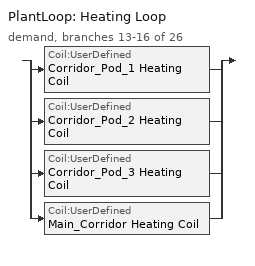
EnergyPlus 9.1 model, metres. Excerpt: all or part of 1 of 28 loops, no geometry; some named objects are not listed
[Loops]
PlantLoop 'Heating Loop'
 demand, branches 13-16 of 26: split
  | Coil:UserDefined 'Corridor_Pod_1 Heating Coil'
  | Coil:UserDefined 'Corridor_Pod_2 Heating Coil'
  | Coil:UserDefined 'Corridor_Pod_3 Heating Coil'
  | Coil:UserDefined 'Main_Corridor Heating Coil'
[EnergyManagementSystem:Sensor] Output:Variable or Output:Meter=System Node Temperature
Name | Output:Variable or Output:Meter Index Key
Corridor_Pod_1_HWCoil_Water_Tout_internal | Corridor_Pod_1 AHU Water to Air Heat Pump Source Side2 Outlet Node
Corridor_Pod_2_HWCoil_Water_Tout_internal | Corridor_Pod_2 AHU Water to Air Heat Pump Source Side2 Outlet Node
Corridor_Pod_3_HWCoil_Water_Tout_internal | Corridor_Pod_3 AHU Water to Air Heat Pump Source Side2 Outlet Node
Main_Corridor_HWCoil_Water_Tout_internal | Main_Corridor AHU Water to Air Heat Pump Source Side2 Outlet Node
[EnergyManagementSystem:Actuator]
Name | Actuated Component Unique | Actuated Component Type | Actuated Component Control Type
Corridor_Pod_1_HWcoil_Mdot_Min | Corridor_Pod_1 Heating Coil | Plant Connection | Minimum Mass Flow Rate
Corridor_Pod_1_HWcoil_Mdot_Max | Corridor_Pod_1 Heating Coil | Plant Connection | Maximum Mass Flow Rate
Corridor_Pod_1_HWcoil_Water_Tout | Corridor_Pod_1 Heating Coil | Plant Connection | Outlet Temperature
Corridor_Pod_1_HWcoil_Water_MdotRequest; Corridor_Pod_1_HWcoil_Water_DesignVdot | Corridor_Pod_1 Heating Coil | Plant Connection | Design Volume Flow Rate
Corridor_Pod_1_HWcoil_Air_Tout | Corridor_Pod_1 Heating Coil | Air Connection 1 | Outlet Temperature
Corridor_Pod_1_HWcoil_Air_Wout | Corridor_Pod_1 Heating Coil | Air Connection 1 | Outlet Humidity Ratio
Corridor_Pod_1_HWcoil_Air_MdotOut | Corridor_Pod_1 Heating Coil | Air Connection 1 | Mass Flow Rate
Corridor_Pod_2_HWcoil_Mdot_Min | Corridor_Pod_2 Heating Coil | Plant Connection | Minimum Mass Flow Rate
Corridor_Pod_2_HWcoil_Mdot_Max | Corridor_Pod_2 Heating Coil | Plant Connection | Maximum Mass Flow Rate
Corridor_Pod_2_HWcoil_Water_Tout | Corridor_Pod_2 Heating Coil | Plant Connection | Outlet Temperature
Corridor_Pod_2_HWcoil_Water_MdotRequest; Corridor_Pod_2_HWcoil_Water_DesignVdot | Corridor_Pod_2 Heating Coil | Plant Connection | Design Volume Flow Rate
Corridor_Pod_2_HWcoil_Air_Tout | Corridor_Pod_2 Heating Coil | Air Connection 1 | Outlet Temperature
Corridor_Pod_2_HWcoil_Air_Wout | Corridor_Pod_2 Heating Coil | Air Connection 1 | Outlet Humidity Ratio
Corridor_Pod_2_HWcoil_Air_MdotOut | Corridor_Pod_2 Heating Coil | Air Connection 1 | Mass Flow Rate
Corridor_Pod_3_HWcoil_Mdot_Min | Corridor_Pod_3 Heating Coil | Plant Connection | Minimum Mass Flow Rate
Corridor_Pod_3_HWcoil_Mdot_Max | Corridor_Pod_3 Heating Coil | Plant Connection | Maximum Mass Flow Rate
Corridor_Pod_3_HWcoil_Water_Tout | Corridor_Pod_3 Heating Coil | Plant Connection | Outlet Temperature
Corridor_Pod_3_HWcoil_Water_MdotRequest; Corridor_Pod_3_HWcoil_Water_DesignVdot | Corridor_Pod_3 Heating Coil | Plant Connection | Design Volume Flow Rate
Corridor_Pod_3_HWcoil_Air_Tout | Corridor_Pod_3 Heating Coil | Air Connection 1 | Outlet Temperature
Corridor_Pod_3_HWcoil_Air_Wout | Corridor_Pod_3 Heating Coil | Air Connection 1 | Outlet Humidity Ratio
Corridor_Pod_3_HWcoil_Air_MdotOut | Corridor_Pod_3 Heating Coil | Air Connection 1 | Mass Flow Rate
Main_Corridor_HWcoil_Mdot_Min | Main_Corridor Heating Coil | Plant Connection | Minimum Mass Flow Rate
Main_Corridor_HWcoil_Mdot_Max | Main_Corridor Heating Coil | Plant Connection | Maximum Mass Flow Rate
Main_Corridor_HWcoil_Water_Tout | Main_Corridor Heating Coil | Plant Connection | Outlet Temperature
Main_Corridor_HWcoil_Water_MdotRequest; Main_Corridor_HWcoil_Water_DesignVdot | Main_Corridor Heating Coil | Plant Connection | Design Volume Flow Rate
Main_Corridor_HWcoil_Air_Tout | Main_Corridor Heating Coil | Air Connection 1 | Outlet Temperature
Main_Corridor_HWcoil_Air_Wout | Main_Corridor Heating Coil | Air Connection 1 | Outlet Humidity Ratio
Main_Corridor_HWcoil_Air_MdotOut | Main_Corridor Heating Coil | Air Connection 1 | Mass Flow Rate
[EnergyManagementSystem:ProgramCallingManager]
Corridor_Pod_1 Heating Coil Model Program Manager: UserDefinedComponentModel; Corridor_Pod_1_HWCoil_ModelInput; Corridor_Pod_1_HW_Coil_Sim_Model; Corridor_Pod_1_HWCoil_ModelOuput
Corridor_Pod_1 Heating Coil Init Program Manager: BeginNewEnvironment; Corridor_Pod_1_H_InitSimpleCoilModel
Corridor_Pod_2 Heating Coil Model Program Manager: UserDefinedComponentModel; Corridor_Pod_2_HWCoil_ModelInput; Corridor_Pod_2_HW_Coil_Sim_Model; Corridor_Pod_2_HWCoil_ModelOuput
Corridor_Pod_2 Heating Coil Init Program Manager: BeginNewEnvironment; Corridor_Pod_2_H_InitSimpleCoilModel
Corridor_Pod_3 Heating Coil Model Program Manager: UserDefinedComponentModel; Corridor_Pod_3_HWCoil_ModelInput; Corridor_Pod_3_HW_Coil_Sim_Model; Corridor_Pod_3_HWCoil_ModelOuput
Corridor_Pod_3 Heating Coil Init Program Manager: BeginNewEnvironment; Corridor_Pod_3_H_InitSimpleCoilModel
Main_Corridor Heating Coil Model Program Manager: UserDefinedComponentModel; Main_Corridor_HWCoil_ModelInput; Main_Corridor_HW_Coil_Sim_Model; Main_Corridor_HWCoil_ModelOuput
Main_Corridor Heating Coil Init Program Manager: BeginNewEnvironment; Main_Corridor_H_InitSimpleCoilModel
[EnergyManagementSystem:Program]
Corridor_Pod_1_HWCoil_ModelInput: Set Corridor_Pod_1_HWCoil_Air_Mdot = 6*Corridor_Pod_1_HWCoil_Air_rho*On_Off; Set Corridor_Pod_1_HWcoil_Water_Mdot     = HeatingCoil_mcCorridorPod1; Set Corridor_Pod_1_HWCoil_Coil_Eff       = 0.7
Corridor_Pod_1_HW_Coil_Sim_Model: IF Corridor_Pod_1_HWCoil_Air_Mdot == 0.0; SET Corridor_Pod_1_HWCoil_Air_Toutlet = Corridor_Pod_1_HWCoil_Air_Tinlet; SET Corridor_Pod_1_HWCoil_Air_Woutlet = Corridor_Pod_1_HWCoil_Air_Winlet; Set Corridor_Pod_1_HWCoil_Air_MdotOut = Corridor_Pod_1_HWCoil_Air_Mdot; Set Corridor_Pod_1_HWCoil_tot_heat_Power = 0.0; Set Corridor_Pod_1_HWCoil_Water_Toutlet = Corridor_Pod_1_HWCoil_Water_Tinlet; RETURN; ENDIF; If Corridor_Pod_1_HWcoil_Water_Mdot <= 0.0; SET Corridor_Pod_1_HWcoil_Air_Toutlet = Corridor_Pod_1_HWcoil_Air_Tinlet; SET Corridor_Pod_1_HWcoil_Air_Woutlet = Corridor_Pod_1_HWcoil_Air_Winlet; Set Corridor_Pod_1_HWcoil_Air_MdotOut = Corridor_Pod_1_HWcoil_Air_Mdot; Set Corridor_Pod_1_HWcoil_tot_cool_Power = 0.0; Set Corridor_Pod_1_HWcoil_Water_Toutlet = Corridor_Pod_1_HWCoil_Acd * Corridor_Pod_1_HWCoil_Water_Tout_internal + Corridor_Pod_1_HWCoil_Bcd* ((Corridor_Pod_1_HWCoil_UA/Corridor_Pod_1_HWCoil_Water_cp) * Corridor_Pod_1_HWCoil_Air_Toutlet); RETURN; ENDIF; Set AirIn_Enth     = @HFnTdbW Corridor_Pod_1_HWCoil_Air_Tinlet Corridor_Pod_1_HWCoil_Air_Winlet; Set AirOut_Enth_Limit = @HFnTdbW Corridor_Pod_1_HWCoil_Water_Tinlet Corridor_Pod_1_HWCoil_Air_Winlet; Set MaxQdot      = Corridor_Pod_1_HWCoil_Coil_Eff * Corridor_Pod_1_HWCoil_Air_Mdot * (AirOut_Enth_Limit - AirIn_Enth ); Set Air_HoutSP = @HFnTdbW Corridor_Pod_1_HWCoil_Air_Tsp Corridor_Pod_1_HWcoil_Air_Woutlet; Set Qdot_SP    = Corridor_Pod_1_HWCoil_Air_Mdot * (Air_HoutSP - AirIn_Enth ); IF Qdot_SP > MaxQdot; Set Air_Hout = AirIn_Enth + (MaxQdot/Corridor_Pod_1_HWCoil_Air_Mdot); ELSE; Set Air_Hout = Air_HoutSP; ENDIF; Set Real_Air_Hout = 1*Air_Hout; Set temp = Corridor_Pod_1_HWCoil_Air_Toutlet; Set Corridor_Pod_1_HWCoil_Air_Toutlet =  Corridor_Pod_1_HWCoil_Asad * temp +Corridor_Pod_1_HWCoil_Bsad* ( Corridor_Pod_1_HWCoil_Water_Toutlet + Corridor_Pod_1_HWCoil_InletCoeff*Corridor_Pod_1_HWCoil_Air_Tinlet); IF  (Corridor_Pod_1_HWCoil_Water_Mdot < Corridor_Pod_1_HWCoil_Water_Mdot_Max); Set Corridor_Pod_1_HWCoil_Water_Toutlet = Corridor_Pod_1_HWCoil_Acd * Corridor_Pod_1_HWCoil_Water_Tout_internal + Corridor_Pod_1_HWCoil_Bcd * (Corridor_Pod_1_HWCoil_Water_Mdot*(Corridor_Pod_1_HWCoil_Water_Tinlet - Corridor_Pod_1_HWCoil_Water_Tout_internal) + (Corridor_Pod_1_HWCoil_UA/Corridor_Pod_1_HWCoil_Water_cp) * temp ); ELSE; Set Corridor_Pod_1_HWCoil_Water_Toutlet = Corridor_Pod_1_HWCoil_Acd * Corridor_Pod_1_HWCoil_Water_Tout_internal + Corridor_Pod_1_HWCoil_Bcd * (Corridor_Pod_1_HWCoil_Water_Mdot_Max*(Corridor_Pod_1_HWCoil_Water_Tinlet - Corridor_Pod_1_HWCoil_Water_Tout_internal) + (Corridor_Pod_1_HWCoil_UA/Corridor_Pod_1_HWCoil_Water_cp) * temp ); ENDIF; Set ActualQdot  = Corridor_Pod_1_HWCoil_Air_Mdot * (AirIn_Enth   - Air_Hout); Set Corridor_Pod_1_HWCoil_tot_heat_Power = ActualQdot
Corridor_Pod_1_HWCoil_ModelOuput: Set Corridor_Pod_1_HWcoil_Water_MdotRequest = Corridor_Pod_1_HWcoil_Water_Mdot; Set Corridor_Pod_1_HWcoil_Air_Tout          = Corridor_Pod_1_HWcoil_Air_Toutlet; Set Corridor_Pod_1_HWcoil_Air_Wout          = Corridor_Pod_1_HWcoil_Air_Woutlet; Set Corridor_Pod_1_HWcoil_tot_cool_Power    = Corridor_Pod_1_HWcoil_Tot_Cool_Power; Set Corridor_Pod_1_HWcoil_tot_cool_Energy   = Corridor_Pod_1_HWcoil_Tot_Cool_Power * SystemTimestep * 3600; Set Corridor_Pod_1_HWcoil_Air_MdotOut       = Corridor_Pod_1_HWcoil_Air_Mdot; Set Corridor_Pod_1_HWcoil_Water_Tout        = Corridor_Pod_1_HWcoil_Water_Toutlet
Corridor_Pod_1_H_InitSimpleCoilModel: Set Corridor_Pod_1_HWLoopExitTemp = 7.0; Set Corridor_Pod_1_HWLoopDeltaTemp = 4.0; Set Corridor_Pod_1_HWcoil_WATER_Mdot_Min = 0.0; Set Corridor_Pod_1_HWcoil_WATER_Mdot_Max = 2; Set Ts = 60; Set Corridor_Pod_1_HWCoil_U = 500; Set Corridor_Pod_1_HWCoil_A = 2; Set Corridor_Pod_1_HWCoil_UA = Corridor_Pod_1_HWCoil_U*Corridor_Pod_1_HWCoil_A; Set C_coil_air = 20000; Set C_coil_water = 400000; Set Asa = -1*(Corridor_Pod_1_HWCoil_UA + 6*Corridor_Pod_1_HWCoil_Air_rho*Corridor_Pod_1_HWCoil_Air_cp)/(C_coil_air); Set Bsa = (Corridor_Pod_1_HWCoil_UA)/(C_coil_air); Set Corridor_Pod_1_HWCoil_Asad = @Exp (Asa * Ts ); Set Corridor_Pod_1_HWCoil_Bsad =  ((Corridor_Pod_1_HWCoil_Asad -1) * Bsa)/Asa; Set Ac = -1*(Corridor_Pod_1_HWCoil_UA)/(C_coil_water); Set Bc = (Corridor_Pod_1_HWcoil_Water_cp)/(C_coil_water); Set Corridor_Pod_1_HWCoil_Acd = @Exp (Ac * Ts ); Set Corridor_Pod_1_HWCoil_Bcd = ((Corridor_Pod_1_HWCoil_Acd -1) * Bc)/Ac; SET Corridor_Pod_1_HWCOIL_TOT_COOL_POWER    = 0; Set Corridor_Pod_1_HWCoil_InletCoeff  = (6*Corridor_Pod_1_HWCoil_Air_cp/Corridor_Pod_1_HWCoil_UA)
Corridor_Pod_2_HWCoil_ModelInput: Set Corridor_Pod_2_HWCoil_Air_Mdot = 6*Corridor_Pod_2_HWCoil_Air_rho*On_Off; Set Corridor_Pod_2_HWcoil_Water_Mdot     = HeatingCoil_mcCorridorPod2; Set Corridor_Pod_2_HWCoil_Coil_Eff       = 0.7
Corridor_Pod_2_HW_Coil_Sim_Model: IF Corridor_Pod_2_HWCoil_Air_Mdot == 0.0; SET Corridor_Pod_2_HWCoil_Air_Toutlet = Corridor_Pod_2_HWCoil_Air_Tinlet; SET Corridor_Pod_2_HWCoil_Air_Woutlet = Corridor_Pod_2_HWCoil_Air_Winlet; Set Corridor_Pod_2_HWCoil_Air_MdotOut = Corridor_Pod_2_HWCoil_Air_Mdot; Set Corridor_Pod_2_HWCoil_tot_heat_Power = 0.0; Set Corridor_Pod_2_HWCoil_Water_Toutlet = Corridor_Pod_2_HWCoil_Water_Tinlet; RETURN; ENDIF; If Corridor_Pod_2_HWcoil_Water_Mdot <= 0.0; SET Corridor_Pod_2_HWcoil_Air_Toutlet = Corridor_Pod_2_HWcoil_Air_Tinlet; SET Corridor_Pod_2_HWcoil_Air_Woutlet = Corridor_Pod_2_HWcoil_Air_Winlet; Set Corridor_Pod_2_HWcoil_Air_MdotOut = Corridor_Pod_2_HWcoil_Air_Mdot; Set Corridor_Pod_2_HWcoil_tot_cool_Power = 0.0; Set Corridor_Pod_2_HWcoil_Water_Toutlet = Corridor_Pod_2_HWCoil_Acd * Corridor_Pod_2_HWCoil_Water_Tout_internal + Corridor_Pod_2_HWCoil_Bcd* ((Corridor_Pod_2_HWCoil_UA/Corridor_Pod_2_HWCoil_Water_cp) * Corridor_Pod_2_HWCoil_Air_Toutlet); RETURN; ENDIF; Set AirIn_Enth     = @HFnTdbW Corridor_Pod_2_HWCoil_Air_Tinlet Corridor_Pod_2_HWCoil_Air_Winlet; Set AirOut_Enth_Limit = @HFnTdbW Corridor_Pod_2_HWCoil_Water_Tinlet Corridor_Pod_2_HWCoil_Air_Winlet; Set MaxQdot      = Corridor_Pod_2_HWCoil_Coil_Eff * Corridor_Pod_2_HWCoil_Air_Mdot * (AirOut_Enth_Limit - AirIn_Enth ); Set Air_HoutSP = @HFnTdbW Corridor_Pod_2_HWCoil_Air_Tsp Corridor_Pod_2_HWcoil_Air_Woutlet; Set Qdot_SP    = Corridor_Pod_2_HWCoil_Air_Mdot * (Air_HoutSP - AirIn_Enth ); IF Qdot_SP > MaxQdot; Set Air_Hout = AirIn_Enth + (MaxQdot/Corridor_Pod_2_HWCoil_Air_Mdot); ELSE; Set Air_Hout = Air_HoutSP; ENDIF; Set Real_Air_Hout = 1*Air_Hout; Set temp = Corridor_Pod_2_HWCoil_Air_Toutlet; Set Corridor_Pod_2_HWCoil_Air_Toutlet =  Corridor_Pod_2_HWCoil_Asad * temp +Corridor_Pod_2_HWCoil_Bsad* ( Corridor_Pod_2_HWCoil_Water_Toutlet + Corridor_Pod_2_HWCoil_InletCoeff*Corridor_Pod_2_HWCoil_Air_Tinlet); IF  (Corridor_Pod_2_HWCoil_Water_Mdot < Corridor_Pod_2_HWCoil_Water_Mdot_Max); Set Corridor_Pod_2_HWCoil_Water_Toutlet = Corridor_Pod_2_HWCoil_Acd * Corridor_Pod_2_HWCoil_Water_Tout_internal + Corridor_Pod_2_HWCoil_Bcd * (Corridor_Pod_2_HWCoil_Water_Mdot*(Corridor_Pod_2_HWCoil_Water_Tinlet - Corridor_Pod_2_HWCoil_Water_Tout_internal) + (Corridor_Pod_2_HWCoil_UA/Corridor_Pod_2_HWCoil_Water_cp) * temp ); ELSE; Set Corridor_Pod_2_HWCoil_Water_Toutlet = Corridor_Pod_2_HWCoil_Acd * Corridor_Pod_2_HWCoil_Water_Tout_internal + Corridor_Pod_2_HWCoil_Bcd * (Corridor_Pod_2_HWCoil_Water_Mdot_Max*(Corridor_Pod_2_HWCoil_Water_Tinlet - Corridor_Pod_2_HWCoil_Water_Tout_internal) + (Corridor_Pod_2_HWCoil_UA/Corridor_Pod_2_HWCoil_Water_cp) * temp ); ENDIF; Set ActualQdot  = Corridor_Pod_2_HWCoil_Air_Mdot * (AirIn_Enth   - Air_Hout); Set Corridor_Pod_2_HWCoil_tot_heat_Power = ActualQdot
Corridor_Pod_2_HWCoil_ModelOuput: Set Corridor_Pod_2_HWcoil_Water_MdotRequest = Corridor_Pod_2_HWcoil_Water_Mdot; Set Corridor_Pod_2_HWcoil_Air_Tout          = Corridor_Pod_2_HWcoil_Air_Toutlet; Set Corridor_Pod_2_HWcoil_Air_Wout          = Corridor_Pod_2_HWcoil_Air_Woutlet; Set Corridor_Pod_2_HWcoil_tot_cool_Power    = Corridor_Pod_2_HWcoil_Tot_Cool_Power; Set Corridor_Pod_2_HWcoil_tot_cool_Energy   = Corridor_Pod_2_HWcoil_Tot_Cool_Power * SystemTimestep * 3600; Set Corridor_Pod_2_HWcoil_Air_MdotOut       = Corridor_Pod_2_HWcoil_Air_Mdot; Set Corridor_Pod_2_HWcoil_Water_Tout        = Corridor_Pod_2_HWcoil_Water_Toutlet
Corridor_Pod_2_H_InitSimpleCoilModel: Set Corridor_Pod_2_HWLoopExitTemp = 7.0; Set Corridor_Pod_2_HWLoopDeltaTemp = 4.0; Set Corridor_Pod_2_HWcoil_WATER_Mdot_Min = 0.0; Set Corridor_Pod_2_HWcoil_WATER_Mdot_Max = 2; Set Ts = 60; Set Corridor_Pod_2_HWCoil_U = 500; Set Corridor_Pod_2_HWCoil_A = 2; Set Corridor_Pod_2_HWCoil_UA = Corridor_Pod_2_HWCoil_U*Corridor_Pod_2_HWCoil_A; Set C_coil_air = 20000; Set C_coil_water = 400000; Set Asa = -1*(Corridor_Pod_2_HWCoil_UA + 6*Corridor_Pod_2_HWCoil_Air_rho*Corridor_Pod_2_HWCoil_Air_cp)/(C_coil_air); Set Bsa = (Corridor_Pod_2_HWCoil_UA)/(C_coil_air); Set Corridor_Pod_2_HWCoil_Asad = @Exp (Asa * Ts ); Set Corridor_Pod_2_HWCoil_Bsad =  ((Corridor_Pod_2_HWCoil_Asad -1) * Bsa)/Asa; Set Ac = -1*(Corridor_Pod_2_HWCoil_UA)/(C_coil_water); Set Bc = (Corridor_Pod_2_HWcoil_Water_cp)/(C_coil_water); Set Corridor_Pod_2_HWCoil_Acd = @Exp (Ac * Ts ); Set Corridor_Pod_2_HWCoil_Bcd = ((Corridor_Pod_2_HWCoil_Acd -1) * Bc)/Ac; SET Corridor_Pod_2_HWCOIL_TOT_COOL_POWER    = 0; Set Corridor_Pod_2_HWCoil_InletCoeff  = (6*Corridor_Pod_2_HWCoil_Air_cp/Corridor_Pod_2_HWCoil_UA)
Corridor_Pod_3_HWCoil_ModelInput: Set Corridor_Pod_3_HWCoil_Air_Mdot = 6*Corridor_Pod_3_HWCoil_Air_rho*On_Off; Set Corridor_Pod_3_HWcoil_Water_Mdot     = HeatingCoil_mcCorridorPod3; Set Corridor_Pod_3_HWCoil_Coil_Eff       = 0.7
Corridor_Pod_3_HW_Coil_Sim_Model: IF Corridor_Pod_3_HWCoil_Air_Mdot == 0.0; SET Corridor_Pod_3_HWCoil_Air_Toutlet = Corridor_Pod_3_HWCoil_Air_Tinlet; SET Corridor_Pod_3_HWCoil_Air_Woutlet = Corridor_Pod_3_HWCoil_Air_Winlet; Set Corridor_Pod_3_HWCoil_Air_MdotOut = Corridor_Pod_3_HWCoil_Air_Mdot; Set Corridor_Pod_3_HWCoil_tot_heat_Power = 0.0; Set Corridor_Pod_3_HWCoil_Water_Toutlet = Corridor_Pod_3_HWCoil_Water_Tinlet; RETURN; ENDIF; If Corridor_Pod_3_HWcoil_Water_Mdot <= 0.0; SET Corridor_Pod_3_HWcoil_Air_Toutlet = Corridor_Pod_3_HWcoil_Air_Tinlet; SET Corridor_Pod_3_HWcoil_Air_Woutlet = Corridor_Pod_3_HWcoil_Air_Winlet; Set Corridor_Pod_3_HWcoil_Air_MdotOut = Corridor_Pod_3_HWcoil_Air_Mdot; Set Corridor_Pod_3_HWcoil_tot_cool_Power = 0.0; Set Corridor_Pod_3_HWcoil_Water_Toutlet = Corridor_Pod_3_HWCoil_Acd * Corridor_Pod_3_HWCoil_Water_Tout_internal + Corridor_Pod_3_HWCoil_Bcd* ((Corridor_Pod_3_HWCoil_UA/Corridor_Pod_3_HWCoil_Water_cp) * Corridor_Pod_3_HWCoil_Air_Toutlet); RETURN; ENDIF; Set AirIn_Enth     = @HFnTdbW Corridor_Pod_3_HWCoil_Air_Tinlet Corridor_Pod_3_HWCoil_Air_Winlet; Set AirOut_Enth_Limit = @HFnTdbW Corridor_Pod_3_HWCoil_Water_Tinlet Corridor_Pod_3_HWCoil_Air_Winlet; Set MaxQdot      = Corridor_Pod_3_HWCoil_Coil_Eff * Corridor_Pod_3_HWCoil_Air_Mdot * (AirOut_Enth_Limit - AirIn_Enth ); Set Air_HoutSP = @HFnTdbW Corridor_Pod_3_HWCoil_Air_Tsp Corridor_Pod_3_HWcoil_Air_Woutlet; Set Qdot_SP    = Corridor_Pod_3_HWCoil_Air_Mdot * (Air_HoutSP - AirIn_Enth ); IF Qdot_SP > MaxQdot; Set Air_Hout = AirIn_Enth + (MaxQdot/Corridor_Pod_3_HWCoil_Air_Mdot); ELSE; Set Air_Hout = Air_HoutSP; ENDIF; Set Real_Air_Hout = 1*Air_Hout; Set temp = Corridor_Pod_3_HWCoil_Air_Toutlet; Set Corridor_Pod_3_HWCoil_Air_Toutlet =  Corridor_Pod_3_HWCoil_Asad * temp +Corridor_Pod_3_HWCoil_Bsad* ( Corridor_Pod_3_HWCoil_Water_Toutlet + Corridor_Pod_3_HWCoil_InletCoeff*Corridor_Pod_3_HWCoil_Air_Tinlet); IF  (Corridor_Pod_3_HWCoil_Water_Mdot < Corridor_Pod_3_HWCoil_Water_Mdot_Max); Set Corridor_Pod_3_HWCoil_Water_Toutlet = Corridor_Pod_3_HWCoil_Acd * Corridor_Pod_3_HWCoil_Water_Tout_internal + Corridor_Pod_3_HWCoil_Bcd * (Corridor_Pod_3_HWCoil_Water_Mdot*(Corridor_Pod_3_HWCoil_Water_Tinlet - Corridor_Pod_3_HWCoil_Water_Tout_internal) + (Corridor_Pod_3_HWCoil_UA/Corridor_Pod_3_HWCoil_Water_cp) * temp ); ELSE; Set Corridor_Pod_3_HWCoil_Water_Toutlet = Corridor_Pod_3_HWCoil_Acd * Corridor_Pod_3_HWCoil_Water_Tout_internal + Corridor_Pod_3_HWCoil_Bcd * (Corridor_Pod_3_HWCoil_Water_Mdot_Max*(Corridor_Pod_3_HWCoil_Water_Tinlet - Corridor_Pod_3_HWCoil_Water_Tout_internal) + (Corridor_Pod_3_HWCoil_UA/Corridor_Pod_3_HWCoil_Water_cp) * temp ); ENDIF; Set ActualQdot  = Corridor_Pod_3_HWCoil_Air_Mdot * (AirIn_Enth   - Air_Hout); Set Corridor_Pod_3_HWCoil_tot_heat_Power = ActualQdot
Corridor_Pod_3_HWCoil_ModelOuput: Set Corridor_Pod_3_HWcoil_Water_MdotRequest = Corridor_Pod_3_HWcoil_Water_Mdot; Set Corridor_Pod_3_HWcoil_Air_Tout          = Corridor_Pod_3_HWcoil_Air_Toutlet; Set Corridor_Pod_3_HWcoil_Air_Wout          = Corridor_Pod_3_HWcoil_Air_Woutlet; Set Corridor_Pod_3_HWcoil_tot_cool_Power    = Corridor_Pod_3_HWcoil_Tot_Cool_Power; Set Corridor_Pod_3_HWcoil_tot_cool_Energy   = Corridor_Pod_3_HWcoil_Tot_Cool_Power * SystemTimestep * 3600; Set Corridor_Pod_3_HWcoil_Air_MdotOut       = Corridor_Pod_3_HWcoil_Air_Mdot; Set Corridor_Pod_3_HWcoil_Water_Tout        = Corridor_Pod_3_HWcoil_Water_Toutlet
Corridor_Pod_3_H_InitSimpleCoilModel: Set Corridor_Pod_3_HWLoopExitTemp = 7.0; Set Corridor_Pod_3_HWLoopDeltaTemp = 4.0; Set Corridor_Pod_3_HWcoil_WATER_Mdot_Min = 0.0; Set Corridor_Pod_3_HWcoil_WATER_Mdot_Max = 2; Set Ts = 60; Set Corridor_Pod_3_HWCoil_U = 500; Set Corridor_Pod_3_HWCoil_A = 2; Set Corridor_Pod_3_HWCoil_UA = Corridor_Pod_3_HWCoil_U*Corridor_Pod_3_HWCoil_A; Set C_coil_air = 20000; Set C_coil_water = 400000; Set Asa = -1*(Corridor_Pod_3_HWCoil_UA + 6*Corridor_Pod_3_HWCoil_Air_rho*Corridor_Pod_3_HWCoil_Air_cp)/(C_coil_air); Set Bsa = (Corridor_Pod_3_HWCoil_UA)/(C_coil_air); Set Corridor_Pod_3_HWCoil_Asad = @Exp (Asa * Ts ); Set Corridor_Pod_3_HWCoil_Bsad =  ((Corridor_Pod_3_HWCoil_Asad -1) * Bsa)/Asa; Set Ac = -1*(Corridor_Pod_3_HWCoil_UA)/(C_coil_water); Set Bc = (Corridor_Pod_3_HWcoil_Water_cp)/(C_coil_water); Set Corridor_Pod_3_HWCoil_Acd = @Exp (Ac * Ts ); Set Corridor_Pod_3_HWCoil_Bcd = ((Corridor_Pod_3_HWCoil_Acd -1) * Bc)/Ac; SET Corridor_Pod_3_HWCOIL_TOT_COOL_POWER    = 0; Set Corridor_Pod_3_HWCoil_InletCoeff  = (6*Corridor_Pod_3_HWCoil_Air_cp/Corridor_Pod_3_HWCoil_UA)
Main_Corridor_HWCoil_ModelInput: Set Main_Corridor_HWCoil_Air_Mdot = 1*Main_Corridor_HWCoil_Air_rho*On_Off; Set Main_Corridor_HWcoil_Water_Mdot     = HeatingCoil_mcMainCorridor; Set Main_Corridor_HWCoil_Coil_Eff       = 0.7
Main_Corridor_HW_Coil_Sim_Model: IF Main_Corridor_HWCoil_Air_Mdot == 0.0; SET Main_Corridor_HWCoil_Air_Toutlet = Main_Corridor_HWCoil_Air_Tinlet; SET Main_Corridor_HWCoil_Air_Woutlet = Main_Corridor_HWCoil_Air_Winlet; Set Main_Corridor_HWCoil_Air_MdotOut = Main_Corridor_HWCoil_Air_Mdot; Set Main_Corridor_HWCoil_tot_heat_Power = 0.0; Set Main_Corridor_HWCoil_Water_Toutlet = Main_Corridor_HWCoil_Water_Tinlet; RETURN; ENDIF; If Main_Corridor_HWcoil_Water_Mdot <= 0.0; SET Main_Corridor_HWcoil_Air_Toutlet = Main_Corridor_HWcoil_Air_Tinlet; SET Main_Corridor_HWcoil_Air_Woutlet = Main_Corridor_HWcoil_Air_Winlet; Set Main_Corridor_HWcoil_Air_MdotOut = Main_Corridor_HWcoil_Air_Mdot; Set Main_Corridor_HWcoil_tot_cool_Power = 0.0; Set Main_Corridor_HWcoil_Water_Toutlet = Main_Corridor_HWCoil_Acd * Main_Corridor_HWCoil_Water_Tout_internal + Main_Corridor_HWCoil_Bcd* ((Main_Corridor_HWCoil_UA/Main_Corridor_HWCoil_Water_cp) * Main_Corridor_HWCoil_Air_Toutlet); RETURN; ENDIF; Set AirIn_Enth     = @HFnTdbW Main_Corridor_HWCoil_Air_Tinlet Main_Corridor_HWCoil_Air_Winlet; Set AirOut_Enth_Limit = @HFnTdbW Main_Corridor_HWCoil_Water_Tinlet Main_Corridor_HWCoil_Air_Winlet; Set MaxQdot      = Main_Corridor_HWCoil_Coil_Eff * Main_Corridor_HWCoil_Air_Mdot * (AirOut_Enth_Limit - AirIn_Enth ); Set Air_HoutSP = @HFnTdbW Main_Corridor_HWCoil_Air_Tsp Main_Corridor_HWcoil_Air_Woutlet; Set Qdot_SP    = Main_Corridor_HWCoil_Air_Mdot * (Air_HoutSP - AirIn_Enth ); IF Qdot_SP > MaxQdot; Set Air_Hout = AirIn_Enth + (MaxQdot/Main_Corridor_HWCoil_Air_Mdot); ELSE; Set Air_Hout = Air_HoutSP; ENDIF; Set Real_Air_Hout = 1*Air_Hout; Set temp = Main_Corridor_HWCoil_Air_Toutlet; Set Main_Corridor_HWCoil_Air_Toutlet =  Main_Corridor_HWCoil_Asad * temp +Main_Corridor_HWCoil_Bsad* ( Main_Corridor_HWCoil_Water_Toutlet + Main_Corridor_HWCoil_InletCoeff*Main_Corridor_HWCoil_Air_Tinlet); IF  (Main_Corridor_HWCoil_Water_Mdot < Main_Corridor_HWCoil_Water_Mdot_Max); Set Main_Corridor_HWCoil_Water_Toutlet = Main_Corridor_HWCoil_Acd * Main_Corridor_HWCoil_Water_Tout_internal + Main_Corridor_HWCoil_Bcd * (Main_Corridor_HWCoil_Water_Mdot*(Main_Corridor_HWCoil_Water_Tinlet - Main_Corridor_HWCoil_Water_Tout_internal) + (Main_Corridor_HWCoil_UA/Main_Corridor_HWCoil_Water_cp) * temp ); ELSE; Set Main_Corridor_HWCoil_Water_Toutlet = Main_Corridor_HWCoil_Acd * Main_Corridor_HWCoil_Water_Tout_internal + Main_Corridor_HWCoil_Bcd * (Main_Corridor_HWCoil_Water_Mdot_Max*(Main_Corridor_HWCoil_Water_Tinlet - Main_Corridor_HWCoil_Water_Tout_internal) + (Main_Corridor_HWCoil_UA/Main_Corridor_HWCoil_Water_cp) * temp ); ENDIF; Set ActualQdot  = Main_Corridor_HWCoil_Air_Mdot * (AirIn_Enth   - Air_Hout); Set Main_Corridor_HWCoil_tot_heat_Power = ActualQdot
Main_Corridor_HWCoil_ModelOuput: Set Main_Corridor_HWcoil_Water_MdotRequest = Main_Corridor_HWcoil_Water_Mdot; Set Main_Corridor_HWcoil_Air_Tout          = Main_Corridor_HWcoil_Air_Toutlet; Set Main_Corridor_HWcoil_Air_Wout          = Main_Corridor_HWcoil_Air_Woutlet; Set Main_Corridor_HWcoil_tot_cool_Power    = Main_Corridor_HWcoil_Tot_Cool_Power; Set Main_Corridor_HWcoil_tot_cool_Energy   = Main_Corridor_HWcoil_Tot_Cool_Power * SystemTimestep * 3600; Set Main_Corridor_HWcoil_Air_MdotOut       = Main_Corridor_HWcoil_Air_Mdot; Set Main_Corridor_HWcoil_Water_Tout        = Main_Corridor_HWcoil_Water_Toutlet
Main_Corridor_H_InitSimpleCoilModel: Set Main_Corridor_HWLoopExitTemp = 7.0; Set Main_Corridor_HWLoopDeltaTemp = 4.0; Set Main_Corridor_HWcoil_WATER_Mdot_Min = 0.0; Set Main_Corridor_HWcoil_WATER_Mdot_Max = 2; Set Ts = 60; Set Main_Corridor_HWCoil_U = 500; Set Main_Corridor_HWCoil_A = 4.5; Set Main_Corridor_HWCoil_UA = Main_Corridor_HWCoil_U*Main_Corridor_HWCoil_A; Set C_coil_air = 20000; Set C_coil_water = 400000; Set Asa = -1*(Main_Corridor_HWCoil_UA + 1*Main_Corridor_HWCoil_Air_rho*Main_Corridor_HWCoil_Air_cp)/(C_coil_air); Set Bsa = (Main_Corridor_HWCoil_UA)/(C_coil_air); Set Main_Corridor_HWCoil_Asad = @Exp (Asa * Ts ); Set Main_Corridor_HWCoil_Bsad =  ((Main_Corridor_HWCoil_Asad -1) * Bsa)/Asa; Set Ac = -1*(Main_Corridor_HWCoil_UA)/(C_coil_water); Set Bc = (Main_Corridor_HWcoil_Water_cp)/(C_coil_water); Set Main_Corridor_HWCoil_Acd = @Exp (Ac * Ts ); Set Main_Corridor_HWCoil_Bcd = ((Main_Corridor_HWCoil_Acd -1) * Bc)/Ac; SET Main_Corridor_HWCOIL_TOT_COOL_POWER    = 0; Set Main_Corridor_HWCoil_InletCoeff  = (1*Main_Corridor_HWCoil_Air_cp/Main_Corridor_HWCoil_UA)
[EnergyManagementSystem:OutputVariable] Type of Data in Variable=Averaged; Update Frequency=SystemTimestep; Units=W
Name | EMS Variable | EMS Program or Subroutine
Corridor_Pod_1 HW Coil Total Cooling Rate | Corridor_Pod_1_HWcoil_tot_cool_Power | Corridor_Pod_1_HWCoil_ModelOuput
Corridor_Pod_2 HW Coil Total Cooling Rate | Corridor_Pod_2_HWcoil_tot_cool_Power | Corridor_Pod_2_HWCoil_ModelOuput
Corridor_Pod_3 HW Coil Total Cooling Rate | Corridor_Pod_3_HWcoil_tot_cool_Power | Corridor_Pod_3_HWCoil_ModelOuput
Main_Corridor HW Coil Total Cooling Rate | Main_Corridor_HWcoil_tot_cool_Power | Main_Corridor_HWCoil_ModelOuput
[EnergyManagementSystem:MeteredOutputVariable] Update Frequency=SystemTimestep; Resource Type=ENERGYTRANSFER; Group Type=System; End-Use Category=HEATINGCOILS; Units=J
Name | EMS Variable | EMS Program or Subroutine
Corridor_Pod_1_H_Coil tot cool Energy | Corridor_Pod_1_HWcoil_tot_cool_Energy | Corridor_Pod_1_HWCoil_ModelOuput
Corridor_Pod_2_H_Coil tot cool Energy | Corridor_Pod_2_HWcoil_tot_cool_Energy | Corridor_Pod_2_HWCoil_ModelOuput
Corridor_Pod_3_H_Coil tot cool Energy | Corridor_Pod_3_HWcoil_tot_cool_Energy | Corridor_Pod_3_HWCoil_ModelOuput
Main_Corridor_H_Coil tot cool Energy | Main_Corridor_HWcoil_tot_cool_Energy | Main_Corridor_HWCoil_ModelOuput
[EnergyManagementSystem:InternalVariable]
Name | Internal Data Index Key | Internal Data Type
Corridor_Pod_1_HWCoil_Air_Tinlet | Corridor_Pod_1 Heating Coil | Inlet Temperature for Air Connection 1
Corridor_Pod_1_HWCoil_Air_Winlet | Corridor_Pod_1 Heating Coil | Inlet Humidity Ratio for Air Connection 1
Corridor_Pod_1_HWCoil_Air_rho | Corridor_Pod_1 Heating Coil | Inlet Density for Air Connection 1
Corridor_Pod_1_HWCoil_Air_cp | Corridor_Pod_1 Heating Coil | Inlet Specific Heat for Air Connection 1
Corridor_Pod_1_HWCoil_Water_Tinlet | Corridor_Pod_1 Heating Coil | Inlet Temperature for Plant Connection
Corridor_Pod_1_HWCoil_Water_rho | Corridor_Pod_1 Heating Coil | Inlet Density for Plant Connection
Corridor_Pod_1_HWCoil_Water_cp | Corridor_Pod_1 Heating Coil | Inlet Specific Heat for Plant Connection
Corridor_Pod_2_HWCoil_Air_Tinlet | Corridor_Pod_2 Heating Coil | Inlet Temperature for Air Connection 1
Corridor_Pod_2_HWCoil_Air_Winlet | Corridor_Pod_2 Heating Coil | Inlet Humidity Ratio for Air Connection 1
Corridor_Pod_2_HWCoil_Air_rho | Corridor_Pod_2 Heating Coil | Inlet Density for Air Connection 1
Corridor_Pod_2_HWCoil_Air_cp | Corridor_Pod_2 Heating Coil | Inlet Specific Heat for Air Connection 1
Corridor_Pod_2_HWCoil_Water_Tinlet | Corridor_Pod_2 Heating Coil | Inlet Temperature for Plant Connection
Corridor_Pod_2_HWCoil_Water_rho | Corridor_Pod_2 Heating Coil | Inlet Density for Plant Connection
Corridor_Pod_2_HWCoil_Water_cp | Corridor_Pod_2 Heating Coil | Inlet Specific Heat for Plant Connection
Corridor_Pod_3_HWCoil_Air_Tinlet | Corridor_Pod_3 Heating Coil | Inlet Temperature for Air Connection 1
Corridor_Pod_3_HWCoil_Air_Winlet | Corridor_Pod_3 Heating Coil | Inlet Humidity Ratio for Air Connection 1
Corridor_Pod_3_HWCoil_Air_rho | Corridor_Pod_3 Heating Coil | Inlet Density for Air Connection 1
Corridor_Pod_3_HWCoil_Air_cp | Corridor_Pod_3 Heating Coil | Inlet Specific Heat for Air Connection 1
Corridor_Pod_3_HWCoil_Water_Tinlet | Corridor_Pod_3 Heating Coil | Inlet Temperature for Plant Connection
Corridor_Pod_3_HWCoil_Water_rho | Corridor_Pod_3 Heating Coil | Inlet Density for Plant Connection
Corridor_Pod_3_HWCoil_Water_cp | Corridor_Pod_3 Heating Coil | Inlet Specific Heat for Plant Connection
Main_Corridor_HWCoil_Air_Tinlet | Main_Corridor Heating Coil | Inlet Temperature for Air Connection 1
Main_Corridor_HWCoil_Air_Winlet | Main_Corridor Heating Coil | Inlet Humidity Ratio for Air Connection 1
Main_Corridor_HWCoil_Air_rho | Main_Corridor Heating Coil | Inlet Density for Air Connection 1
Main_Corridor_HWCoil_Air_cp | Main_Corridor Heating Coil | Inlet Specific Heat for Air Connection 1
Main_Corridor_HWCoil_Water_Tinlet | Main_Corridor Heating Coil | Inlet Temperature for Plant Connection
Main_Corridor_HWCoil_Water_rho | Main_Corridor Heating Coil | Inlet Density for Plant Connection
Main_Corridor_HWCoil_Water_cp | Main_Corridor Heating Coil | Inlet Specific Heat for Plant Connection
[Coil:UserDefined] Number of Air Connections=1; Plant Connection is Used=Yes
Name | Overall Model Simulation Program Calling Manager | Model Setup and Sizing Program Calling Manager
Corridor_Pod_1 Heating Coil | Corridor_Pod_1 Heating Coil Model Program Manager | Corridor_Pod_1 Heating Coil Init Program Manager
Corridor_Pod_2 Heating Coil | Corridor_Pod_2 Heating Coil Model Program Manager | Corridor_Pod_2 Heating Coil Init Program Manager
Corridor_Pod_3 Heating Coil | Corridor_Pod_3 Heating Coil Model Program Manager | Corridor_Pod_3 Heating Coil Init Program Manager
Main_Corridor Heating Coil | Main_Corridor Heating Coil Model Program Manager | Main_Corridor Heating Coil Init Program Manager
